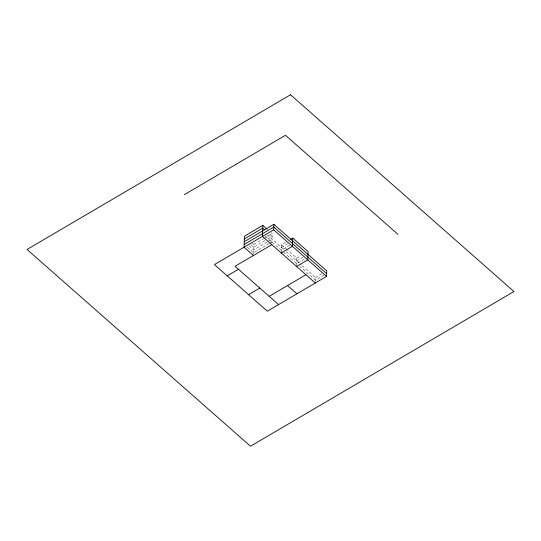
<?xml version="1.0" encoding="UTF-8"?>
<svg xmlns="http://www.w3.org/2000/svg" width="541" height="541" viewBox="0 0 541 541"><rect width="100%" height="100%" fill="white"/><g stroke="black" fill="none" stroke-linecap="round" stroke-linejoin="round"><path stroke-width="0.41" stroke-dasharray="2.71 2.03" d="M253.499 253.905L253.81 244.431L252.559 243.328M271.88 243.112L272.191 233.638L270.94 232.535M281.232 252.16L281.482 244.66L285.695 242.192M296.583 265.678L296.833 258.179L287.623 250.07M315.369 281.408L315.504 277.465L301.743 265.347M253.81 244.431L263.71 238.622M264.414 238.209L272.191 233.638M265.029 240.556L253.722 247.196L250.591 244.444M267.856 238.892L272.103 236.403L268.972 233.651M267.058 242.07L253.628 249.956L248.623 245.553M267.768 241.651L272.008 239.163M269.087 243.585L253.533 252.721L246.655 246.662M269.797 243.173L271.92 241.928M281.388 247.426L287.711 243.714M289.726 245.242L281.3 250.185L265.036 235.869M296.833 258.179L301.046 255.704M296.738 260.945L303.061 257.232M304.373 259.166L296.651 263.704L282.524 251.267M315.504 277.465L321.821 273.753M323.836 275.281L315.41 280.224L299.775 266.456M281.482 244.66L287.007 249.529M267.004 234.76L283.842 249.59M286.304 251.748L301.121 264.799"/><path stroke-width="0.81" d="M253.445 255.48L244.065 247.217L244.431 236.174L262.811 225.381L262.446 236.424L315.315 282.99M273.678 229.83L214.446 264.61L267.322 311.17L326.554 276.39L273.678 229.83L273.861 224.305L244.248 241.699M290.605 239.305L292.715 238.067L292.438 246.351L281.205 252.951M326.554 276.39L326.737 270.865L273.861 224.305M184.366 194.652L285.465 135.291L398.034 234.415M244.336 238.933L262.716 228.14L264.596 229.79M244.153 244.458L273.766 227.071L326.642 273.631M271.825 244.688L235.065 266.273L278.554 304.576M227.24 275.876L238.473 269.276M248.562 294.649L259.795 288.049M296.556 266.463L307.788 259.869L308.066 251.585L292.715 238.067M269.175 296.312L305.935 274.727M262.811 225.381L267.186 229.235M287.555 285.52L296.935 293.783M290.517 94.77L27.05 249.469L250.483 446.23L513.95 291.531L290.517 94.77"/></g></svg>
